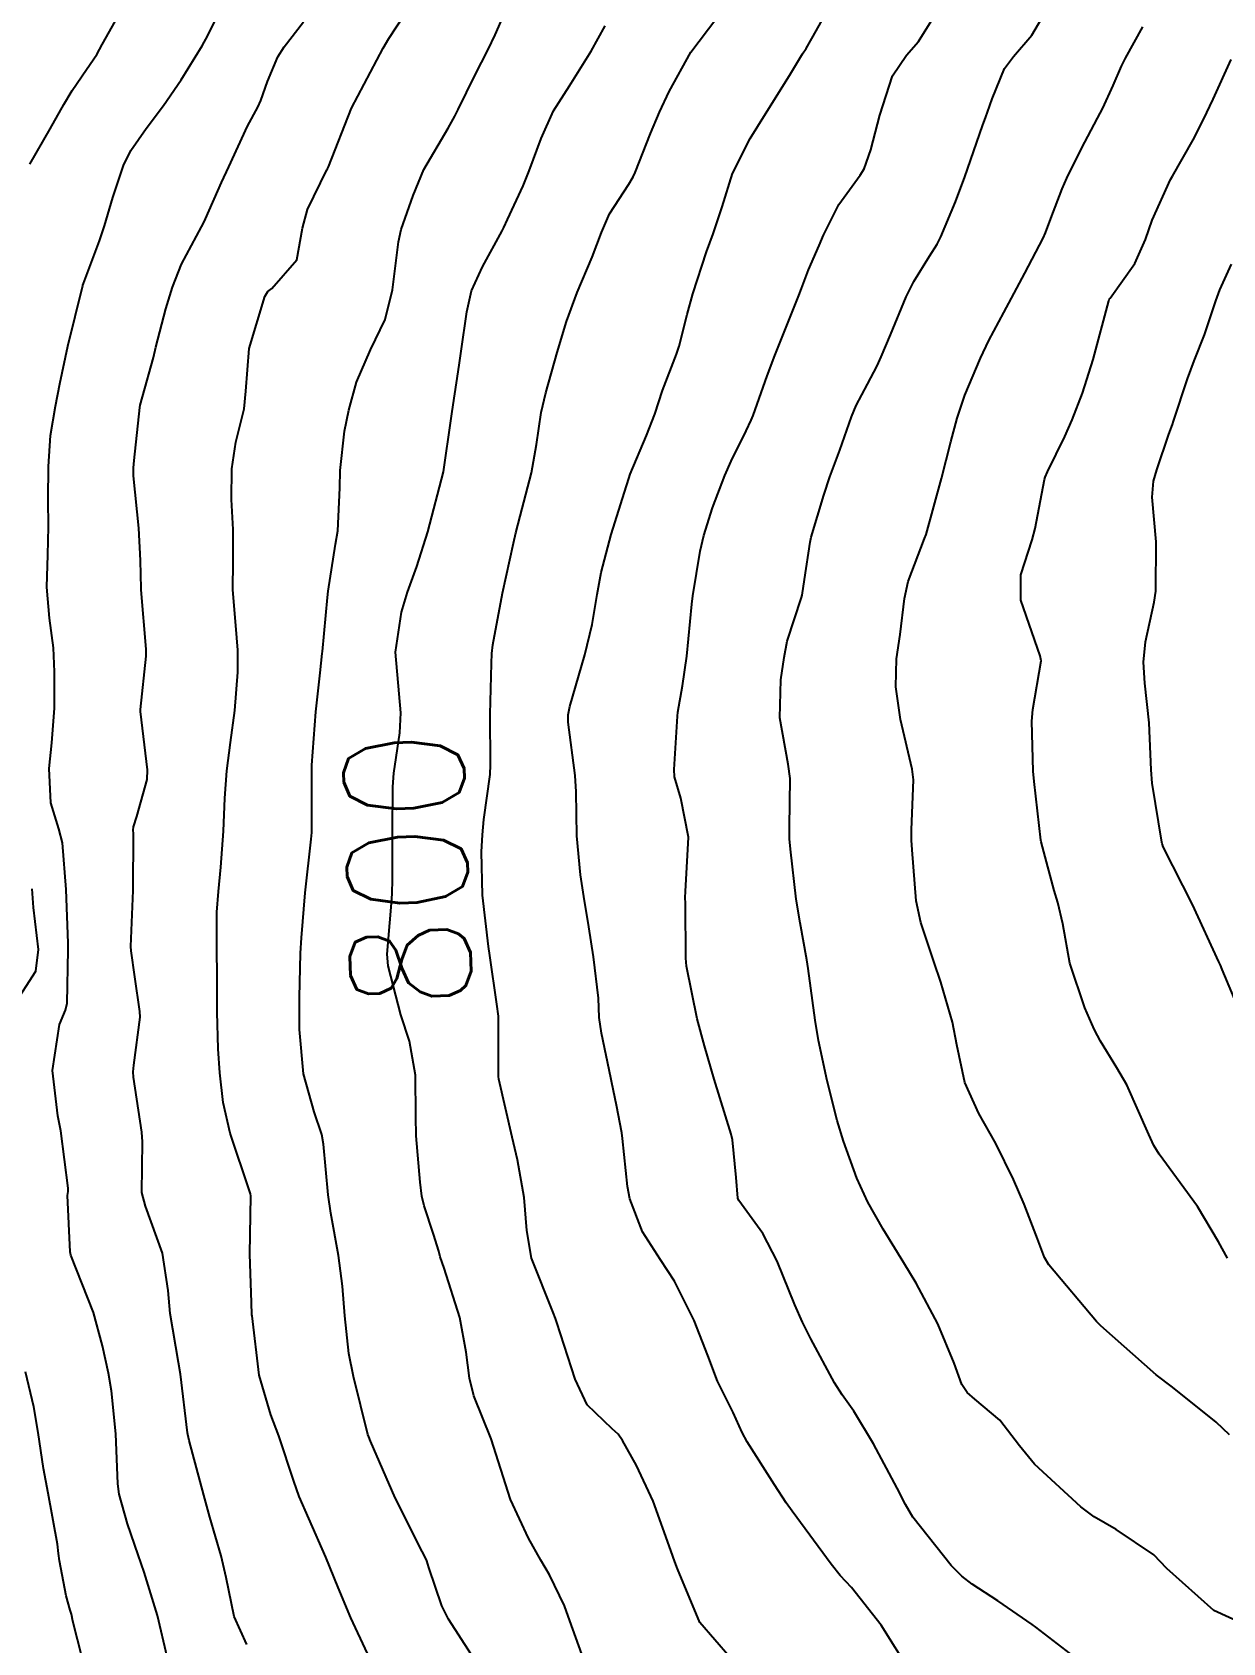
# Model space of a CAD drawing. Header units: metres. Extents: x 318500 to 325275, y 7408834 to 7428799.
# Drawn here: x 321834.8 to 321874.3, y 7423258 to 7423311.4 of the extents above; entities that cross this region are included whole.
import ezdxf
from ezdxf.enums import TextEntityAlignment as Align

# ---------------------------------------------------------------- set-up
doc = ezdxf.new("R2010")
doc.units = ezdxf.units.M
doc.header["$MEASUREMENT"] = 0
for name, color, linetype in [('Cotas', 45, 'Continuous'), ('Curvas de Nivel 1m', 11, 'Continuous'), ('Curvas de Nivel 5m', 15, 'Continuous'), ('Vias Primárias', 230, 'Continuous')]:
    doc.layers.add(name, color=color, linetype=linetype)
doc.styles.add('Style-STANDARD', font='STANDARD.shx')

msp = doc.modelspace()

# ---------------------------------------------------------------- linework, layer by layer
at = {"layer": 'Curvas de Nivel 1m', "flags": 128}
for points, elevation in [([(321839.32, 7423257.556), (321838.997, 7423258.93), (321838.556, 7423260.363), (321838.357, 7423260.936), (321838.005, 7423261.957), (321837.728, 7423262.944), (321837.684, 7423263.286), (321837.613, 7423264.947), (321837.479, 7423266.364), (321837.374, 7423266.95), (321837.174, 7423267.863), (321836.878, 7423268.958), (321836.128, 7423270.86), (321836.102, 7423270.97), (321836.017, 7423272.84), (321836.035, 7423272.972), (321836.042, 7423273.081), (321835.796, 7423274.976), (321835.691, 7423275.474), (321835.519, 7423276.98), (321835.752, 7423278.504), (321835.949, 7423278.974), (321836.003, 7423279.204), (321836.042, 7423280.973), (321836.035, 7423281.202), (321835.972, 7423282.975), (321835.847, 7423284.518), (321835.731, 7423284.979), (321835.462, 7423285.844), (321835.405, 7423286.984), (321835.503, 7423287.833), (321835.582, 7423288.982), (321835.59, 7423290.19), (321835.55, 7423290.983), (321835.421, 7423291.968), (321835.327, 7423292.986), (321835.362, 7423294.06), (321835.383, 7423294.986), (321835.372, 7423295.899), (321835.383, 7423296.986), (321835.454, 7423298.017), (321835.619, 7423298.983), (321835.768, 7423299.724), (321836.024, 7423300.978), (321836.513, 7423302.934), (321836.523, 7423302.97), (321836.527, 7423302.994), (321836.551, 7423303.047), (321837.076, 7423304.459), (321837.238, 7423304.96), (321837.521, 7423305.892), (321837.873, 7423306.957), (321838.111, 7423307.452), (321838.618, 7423308.181), (321839.196, 7423308.942), (321839.784, 7423309.791), (321840.479, 7423310.923), (321840.663, 7423311.266), (321841.469, 7423312.908)], 796), ([(321845.952, 7423257.663), (321845.399, 7423258.846), (321844.976, 7423259.854), (321844.572, 7423260.854), (321844.009, 7423262.137), (321843.694, 7423262.865), (321843.517, 7423263.378), (321843.019, 7423264.875), (321842.749, 7423265.572), (321842.367, 7423266.886), (321842.132, 7423268.857), (321842.127, 7423268.89), (321842.106, 7423269.29), (321842.058, 7423270.891), (321842.084, 7423272.825), (321842.078, 7423272.891), (321842.046, 7423272.997), (321841.403, 7423274.902), (321841.177, 7423275.924), (321841.06, 7423276.907), (321841.01, 7423277.7), (321840.969, 7423278.909), (321840.969, 7423280.189), (321840.965, 7423280.909), (321840.961, 7423282.228), (321841.013, 7423282.909), (321841.099, 7423283.709), (321841.181, 7423284.907), (321841.231, 7423286.002), (321841.293, 7423286.906), (321841.418, 7423287.841), (321841.56, 7423288.902), (321841.658, 7423290.176), (321841.659, 7423290.901), (321841.588, 7423291.716), (321841.496, 7423292.904), (321841.503, 7423293.835), (321841.507, 7423294.904), (321841.451, 7423295.896), (321841.454, 7423296.905), (321841.596, 7423297.791), (321841.872, 7423298.899), (321841.924, 7423299.483), (321842.036, 7423300.897), (321842.547, 7423302.618), (321842.653, 7423302.785), (321842.782, 7423302.888), (321843.607, 7423303.837), (321843.801, 7423304.878), (321843.961, 7423305.505), (321844.609, 7423306.811), (321844.631, 7423306.848), (321844.638, 7423306.87), (321844.659, 7423306.918), (321845.427, 7423308.858), (321845.838, 7423309.657), (321846.467, 7423310.843), (321846.663, 7423311.162), (321847.745, 7423312.824)], 798), ([(321849.94, 7423256.78), (321848.638, 7423258.8), (321848.417, 7423259.246), (321847.987, 7423260.511), (321847.916, 7423260.737), (321847.884, 7423260.812), (321847.765, 7423261.042), (321846.867, 7423262.827), (321846.048, 7423264.7), (321845.995, 7423264.841), (321845.969, 7423264.922), (321845.485, 7423266.846), (321845.33, 7423267.599), (321845.2, 7423268.849), (321845.128, 7423269.836), (321844.991, 7423270.851), (321844.74, 7423272.258), (321844.647, 7423272.855), (321844.496, 7423274.536), (321844.436, 7423274.857), (321844.191, 7423275.609), (321843.831, 7423276.866), (321843.695, 7423278.338), (321843.7, 7423278.868), (321843.705, 7423279.401), (321843.734, 7423280.868), (321843.767, 7423281.368), (321843.89, 7423282.866), (321844.085, 7423284.64), (321844.105, 7423284.863), (321844.11, 7423285.066), (321844.104, 7423286.864), (321844.113, 7423287.093), (321844.242, 7423288.862), (321844.383, 7423290.151), (321844.455, 7423290.793), (321844.465, 7423290.859), (321844.626, 7423292.649), (321844.651, 7423292.858), (321844.89, 7423294.409), (321844.965, 7423294.855), (321845.04, 7423296.279), (321845.046, 7423296.854), (321845.191, 7423298.158), (321845.333, 7423298.857), (321845.589, 7423299.778), (321846.055, 7423300.847), (321846.54, 7423301.857), (321846.785, 7423302.836), (321846.982, 7423304.426), (321847.071, 7423304.833), (321847.464, 7423305.96), (321847.817, 7423306.822), (321848.624, 7423308.199), (321848.844, 7423308.592), (321848.952, 7423308.807), (321849.508, 7423309.94), (321849.947, 7423310.797), (321850.176, 7423311.287), (321850.685, 7423312.46)], 799), ([(321875.38, 7423258.449), (321873.979, 7423259.086), (321872.423, 7423260.486), (321871.997, 7423260.932), (321870.743, 7423261.775), (321870.015, 7423262.199), (321869.579, 7423262.524), (321868.041, 7423263.937), (321867.543, 7423264.548), (321866.891, 7423265.395), (321866.065, 7423266.092), (321865.809, 7423266.315), (321865.632, 7423266.577), (321865.381, 7423267.28), (321864.845, 7423268.589), (321864.12, 7423269.938), (321863.716, 7423270.604), (321863.027, 7423271.725), (321862.527, 7423272.616), (321862.162, 7423273.414), (321861.715, 7423274.635), (321861.509, 7423275.318), (321861.173, 7423276.64), (321860.894, 7423277.973), (321860.783, 7423278.644), (321860.548, 7423280.354), (321860.503, 7423280.648), (321860.278, 7423281.875), (321860.15, 7423282.652), (321859.961, 7423284.31), (321859.933, 7423284.656), (321859.928, 7423285.043), (321859.947, 7423286.656), (321859.883, 7423287.121), (321859.605, 7423288.661), (321859.641, 7423289.919), (321859.75, 7423290.66), (321859.856, 7423291.201), (321860.331, 7423292.651), (321860.352, 7423292.72), (321860.429, 7423293.24), (321860.611, 7423294.485), (321860.648, 7423294.648), (321861.07, 7423296.038), (321861.269, 7423296.642), (321861.597, 7423297.525), (321861.986, 7423298.635), (321862.136, 7423299.004), (321862.516, 7423299.716), (321862.83, 7423300.321), (321862.964, 7423300.623), (321863.271, 7423301.353), (321863.796, 7423302.611), (321864.048, 7423303.118), (321864.57, 7423303.953), (321864.817, 7423304.356), (321864.938, 7423304.595), (321865.431, 7423305.754), (321865.736, 7423306.583), (321866.322, 7423308.27), (321866.43, 7423308.573), (321866.483, 7423308.722), (321866.639, 7423309.171), (321867.048, 7423310.172), (321867.346, 7423310.563), (321867.953, 7423311.275), (321868.69, 7423312.55)], 804), ([(321841.956, 7423257.96), (321841.534, 7423258.897), (321841.268, 7423260.186), (321841.101, 7423260.903), (321840.732, 7423262.186), (321840.534, 7423262.912), (321840.047, 7423264.727), (321840.006, 7423264.92), (321839.994, 7423264.977), (321839.755, 7423266.923), (321839.691, 7423267.309), (321839.417, 7423268.927), (321839.352, 7423269.687), (321839.158, 7423270.93), (321838.599, 7423272.482), (321838.481, 7423272.937), (321838.496, 7423274.616), (321838.474, 7423274.937), (321838.207, 7423276.755), (321838.196, 7423276.94), (321838.212, 7423277.161), (321838.422, 7423278.744), (321838.414, 7423278.938), (321838.247, 7423280.087), (321838.125, 7423280.942), (321838.119, 7423281.085), (321838.186, 7423282.942), (321838.199, 7423284.832), (321838.196, 7423284.942), (321838.207, 7423285.046), (321838.317, 7423285.398), (321838.656, 7423286.616), (321838.67, 7423286.937), (321838.438, 7423288.87), (321838.437, 7423288.939), (321838.625, 7423290.7), (321838.627, 7423290.938), (321838.454, 7423292.905), (321838.455, 7423292.94), (321838.434, 7423293.869), (321838.382, 7423294.941), (321838.199, 7423296.675), (321838.198, 7423296.944), (321838.229, 7423297.189), (321838.417, 7423298.941), (321838.428, 7423299.014), (321838.505, 7423299.29), (321838.864, 7423300.598), (321838.938, 7423300.936), (321839.269, 7423302.207), (321839.491, 7423302.931), (321839.795, 7423303.694), (321840.459, 7423304.921), (321840.502, 7423305), (321840.584, 7423305.196), (321841.12, 7423306.395), (321841.361, 7423306.909), (321841.983, 7423308.259), (321842.32, 7423308.895), (321842.418, 7423309.109), (321842.643, 7423309.739), (321842.983, 7423310.559), (321843.196, 7423310.885), (321843.832, 7423311.714)], 797), ([(321857.953, 7423257.546), (321856.961, 7423258.69), (321856.22, 7423260.466), (321856.136, 7423260.699), (321855.996, 7423261.074), (321855.413, 7423262.709), (321854.865, 7423263.89), (321854.401, 7423264.725), (321854.258, 7423264.933), (321854.054, 7423265.11), (321853.226, 7423265.907), (321852.828, 7423266.749), (321852.227, 7423268.629), (321852.184, 7423268.759), (321852.103, 7423268.963), (321851.382, 7423270.767), (321851.225, 7423271.683), (321851.139, 7423272.77), (321850.919, 7423274.022), (321850.741, 7423274.774), (321850.297, 7423276.69), (321850.287, 7423276.779), (321850.296, 7423278.713), (321850.291, 7423278.779), (321850.236, 7423279.174), (321850.009, 7423280.784), (321849.962, 7423281.087), (321849.756, 7423282.788), (321849.732, 7423284.217), (321849.76, 7423284.788), (321849.809, 7423285.296), (321850.01, 7423286.785), (321850.025, 7423287.105), (321850.013, 7423288.785), (321850.058, 7423290.465), (321850.071, 7423290.793), (321850.106, 7423291.081), (321850.42, 7423292.79), (321850.785, 7423294.445), (321850.862, 7423294.784), (321851.012, 7423295.338), (321851.385, 7423296.776), (321851.548, 7423297.71), (321851.705, 7423298.772), (321851.854, 7423299.426), (321852.232, 7423300.764), (321852.54, 7423301.789), (321852.901, 7423302.755), (321853.396, 7423303.919), (321853.7, 7423304.743), (321853.973, 7423305.356), (321854.604, 7423306.343), (321854.752, 7423306.584), (321854.815, 7423306.728), (321855.328, 7423308.018), (321855.623, 7423308.72), (321855.948, 7423309.409), (321856.66, 7423310.71), (321857.522, 7423311.853)], 801), ([(321863.947, 7423257.04), (321862.964, 7423258.61), (321861.982, 7423259.854), (321861.608, 7423260.248), (321861.308, 7423260.63), (321860.016, 7423262.381), (321859.818, 7423262.653), (321859.429, 7423263.259), (321858.525, 7423264.673), (321858.364, 7423264.986), (321858.06, 7423265.651), (321857.546, 7423266.685), (321857.229, 7423267.542), (321856.768, 7423268.693), (321856.12, 7423270), (321855.655, 7423270.707), (321855.056, 7423271.633), (321854.646, 7423272.723), (321854.568, 7423273.136), (321854.397, 7423274.727), (321854.371, 7423274.916), (321854.196, 7423275.828), (321854.047, 7423276.572), (321854.011, 7423276.733), (321853.698, 7423278.211), (321853.63, 7423278.739), (321853.601, 7423279.379), (321853.44, 7423280.742), (321853.283, 7423281.737), (321853.117, 7423282.748), (321853.005, 7423283.458), (321852.888, 7423284.751), (321852.869, 7423286.215), (321852.835, 7423286.753), (321852.603, 7423288.52), (321852.598, 7423288.757), (321852.657, 7423289.04), (321853.153, 7423290.749), (321853.395, 7423291.756), (321853.562, 7423292.743), (321853.695, 7423293.477), (321854.023, 7423294.736), (321854.464, 7423296.139), (321854.603, 7423296.594), (321854.652, 7423296.728), (321855.194, 7423298.018), (321855.471, 7423298.72), (321855.727, 7423299.503), (321856.186, 7423300.713), (321856.273, 7423300.972), (321856.543, 7423302.027), (321856.73, 7423302.707), (321857.175, 7423304.097), (321857.406, 7423304.698), (321857.701, 7423305.586), (321858.041, 7423306.689), (321858.622, 7423307.848), (321859.138, 7423308.672), (321859.926, 7423309.938), (321860.363, 7423310.654), (321860.48, 7423310.836), (321860.668, 7423311.164), (321861.206, 7423312.121)], 802), ([(321869.949, 7423257.107), (321868.088, 7423258.539), (321867.971, 7423258.63), (321866.831, 7423259.41), (321865.984, 7423259.967), (321865.64, 7423260.228), (321865.286, 7423260.581), (321864.014, 7423262.188), (321863.766, 7423262.603), (321863.491, 7423263.143), (321862.709, 7423264.613), (321862.061, 7423265.698), (321861.679, 7423266.238), (321861.42, 7423266.63), (321860.64, 7423268.094), (321860.362, 7423268.646), (321860.109, 7423269.217), (321859.526, 7423270.659), (321859.047, 7423271.575), (321858.25, 7423272.678), (321858.223, 7423272.751), (321858.161, 7423273.43), (321858.038, 7423274.681), (321857.993, 7423274.872), (321857.429, 7423276.688), (321857.115, 7423277.797), (321856.868, 7423278.694), (321856.516, 7423280.437), (321856.496, 7423280.698), (321856.487, 7423282.507), (321856.477, 7423282.707), (321856.49, 7423282.905), (321856.586, 7423284.706), (321856.329, 7423285.996), (321856.122, 7423286.712), (321856.106, 7423286.95), (321856.219, 7423288.712), (321856.236, 7423288.846), (321856.38, 7423289.721), (321856.527, 7423290.708), (321856.693, 7423292.429), (321856.727, 7423292.705), (321856.966, 7423294.179), (321857.09, 7423294.7), (321857.382, 7423295.619), (321857.783, 7423296.69), (321857.998, 7423297.166), (321858.492, 7423298.167), (321858.655, 7423298.52), (321858.721, 7423298.677), (321859.195, 7423299.995), (321859.443, 7423300.666), (321860.042, 7423302.154), (321860.242, 7423302.655), (321860.323, 7423302.884), (321860.563, 7423303.496), (321860.914, 7423304.308), (321861.058, 7423304.645), (321861.566, 7423305.669), (321862.273, 7423306.633), (321862.402, 7423306.843), (321862.619, 7423307.481), (321862.92, 7423308.626), (321863.344, 7423309.925), (321863.801, 7423310.613), (321864.204, 7423311.07), (321864.678, 7423311.829)], 803), ([(321874.432, 7423270.765), (321874.138, 7423271.301), (321873.441, 7423272.477), (321872.176, 7423274.202), (321871.997, 7423274.493), (321871.825, 7423274.856), (321871.1, 7423276.507), (321870.77, 7423277.066), (321870.224, 7423277.952), (321870.029, 7423278.324), (321869.94, 7423278.524), (321869.706, 7423279.06), (321869.212, 7423280.536), (321868.982, 7423281.837), (321868.817, 7423282.542), (321868.695, 7423282.945), (321868.308, 7423284.383), (321868.268, 7423284.55), (321868.256, 7423284.605), (321868.03, 7423286.553), (321868, 7423286.899), (321867.956, 7423288.554), (321867.99, 7423288.937), (321868.263, 7423290.551), (321868.233, 7423290.711), (321867.59, 7423292.558), (321867.59, 7423293.401), (321867.964, 7423294.555), (321868.07, 7423294.938), (321868.371, 7423296.551), (321868.392, 7423296.63), (321868.474, 7423296.805), (321869.048, 7423297.985), (321869.291, 7423298.538), (321869.628, 7423299.419), (321869.988, 7423300.528), (321870.505, 7423302.476), (321870.52, 7423302.52), (321870.53, 7423302.54), (321870.551, 7423302.567), (321871.37, 7423303.706), (321871.724, 7423304.503), (321871.945, 7423305.144), (321872.547, 7423306.491), (321872.611, 7423306.607), (321873.297, 7423307.809), (321873.646, 7423308.48), (321873.959, 7423309.158), (321874.559, 7423310.471)], 806), ([(321875.045, 7423278.458), (321874.258, 7423280.329), (321874.2, 7423280.471), (321874.151, 7423280.582), (321873.275, 7423282.48), (321872.309, 7423284.392), (321872.28, 7423284.461), (321872.269, 7423284.491), (321872.26, 7423284.542), (321871.936, 7423286.496), (321871.905, 7423286.938), (321871.84, 7423288.498), (321871.693, 7423289.811), (321871.654, 7423290.501), (321871.723, 7423291.178), (321872.008, 7423292.496), (321872.062, 7423292.859), (321872.071, 7423294.496), (321871.943, 7423295.976), (321871.984, 7423296.497), (321872.091, 7423296.881), (321872.494, 7423298.058), (321872.609, 7423298.378), (321872.648, 7423298.489), (321873.116, 7423299.889), (321873.336, 7423300.482), (321873.675, 7423301.343), (321874.049, 7423302.475), (321874.185, 7423302.844), (321874.568, 7423303.689)], 807)]:
    msp.add_lwpolyline(points, dxfattribs=dict(at, elevation=elevation))
at = {"layer": 'Curvas de Nivel 5m', "flags": 128}
for points, elevation in [([(321834.765, 7423306.998), (321835.439, 7423308.167), (321835.897, 7423308.981), (321836.172, 7423309.442), (321836.647, 7423310.137), (321836.986, 7423310.636), (321837.168, 7423310.965), (321837.708, 7423311.921)], 795), ([(321853.05, 7423257.647), (321852.654, 7423258.75), (321852.473, 7423259.251), (321851.985, 7423260.272), (321851.698, 7423260.763), (321851.285, 7423261.483), (321850.691, 7423262.773), (321850.05, 7423264.78), (321849.479, 7423266.204), (321849.334, 7423266.791), (321849.225, 7423267.65), (321849.007, 7423268.796), (321848.495, 7423270.434), (321848.364, 7423270.806), (321848.315, 7423270.991), (321848.137, 7423271.553), (321847.83, 7423272.498), (321847.752, 7423272.816), (321847.693, 7423273.28), (321847.566, 7423274.819), (321847.55, 7423275.46), (321847.543, 7423276.82), (321847.349, 7423277.95), (321847.058, 7423278.828), (321846.637, 7423280.451), (321846.607, 7423280.835), (321846.732, 7423282.385), (321846.769, 7423282.833), (321846.778, 7423283.316), (321846.78, 7423284.833), (321846.788, 7423286.379), (321846.828, 7423286.833), (321847.026, 7423288.164), (321847.057, 7423288.83), (321847, 7423289.454), (321846.885, 7423290.833), (321847.076, 7423292.164), (321847.274, 7423292.827), (321847.581, 7423293.674), (321847.955, 7423294.817), (321848.47, 7423296.81), (321848.724, 7423298.58), (321848.758, 7423298.807), (321848.987, 7423300.341), (321849.059, 7423300.805), (321849.238, 7423302.108), (321849.401, 7423302.801), (321849.761, 7423303.599), (321850.415, 7423304.792), (321850.469, 7423304.904), (321850.586, 7423305.168), (321851.103, 7423306.282), (321851.307, 7423306.78), (321851.703, 7423307.856), (321852.116, 7423308.768), (321852.643, 7423309.596), (321853.36, 7423310.75), (321853.827, 7423311.589)], 800), ([(321874.498, 7423264.907), (321874.059, 7423265.332), (321872.614, 7423266.485), (321872.076, 7423266.899), (321870.239, 7423268.518), (321870.102, 7423268.663), (321868.52, 7423270.544), (321868.372, 7423270.786), (321868.139, 7423271.402), (321867.699, 7423272.555), (321867.347, 7423273.373), (321866.759, 7423274.564), (321866.195, 7423275.553), (321865.735, 7423276.577), (321865.469, 7423277.828), (321865.327, 7423278.584), (321864.937, 7423279.902), (321864.705, 7423280.593), (321864.279, 7423281.88), (321864.127, 7423282.602), (321863.989, 7423284.287), (321863.974, 7423284.605), (321863.972, 7423284.948), (321864.031, 7423286.605), (321863.989, 7423286.962), (321863.608, 7423288.611), (321863.452, 7423289.686), (321863.474, 7423290.614), (321863.592, 7423291.422), (321863.738, 7423292.61), (321863.856, 7423293.181), (321864.404, 7423294.601), (321864.451, 7423294.736), (321864.966, 7423296.593), (321865.276, 7423297.801), (321865.485, 7423298.585), (321865.741, 7423299.352), (321866.253, 7423300.574), (321866.536, 7423301.163), (321867.027, 7423302.083), (321867.281, 7423302.563), (321867.726, 7423303.395), (321868.329, 7423304.553), (321868.406, 7423304.728), (321868.59, 7423305.2), (321868.965, 7423306.184), (321869.119, 7423306.542), (321869.604, 7423307.519), (321870.134, 7423308.527), (321870.305, 7423308.855), (321870.646, 7423309.612), (321870.921, 7423310.251), (321871.059, 7423310.514), (321871.635, 7423311.546)], 805), ([(321834.232, 7423279.124), (321834.964, 7423280.274), (321835.053, 7423280.988), (321834.895, 7423282.377), (321834.844, 7423282.992)], 795), ([(321836.641, 7423256.959), (321836.193, 7423258.741), (321836.144, 7423258.967), (321836.106, 7423259.103), (321835.976, 7423259.582), (321835.755, 7423260.741), (321835.723, 7423260.974), (321835.68, 7423261.289), (321835.372, 7423262.98), (321835.217, 7423263.798), (321835.046, 7423264.985), (321834.905, 7423265.834), (321834.63, 7423266.992)], 795)]:
    msp.add_lwpolyline(points, dxfattribs=dict(at, elevation=elevation))
at = {"layer": 'Vias Primárias'}
for points in [[(323715.644, 7420145.548, 0), (323709.04, 7420132.939)], [(323831.088, 7420001.787, 0), (323833.844, 7420008.443, 0.220888)]]:
    msp.add_lwpolyline(points, format="xyb", dxfattribs=at)

# ---------------------------------------------------------------- texts
at = {"layer": 'Cotas', "style": 'Style-STANDARD'}
msp.add_text('800', height=4, rotation=92.0241, dxfattribs=at).set_placement((321847.268, 7423283.63, 800), align=Align.MIDDLE_CENTER)

doc.saveas('drawing.dxf')
